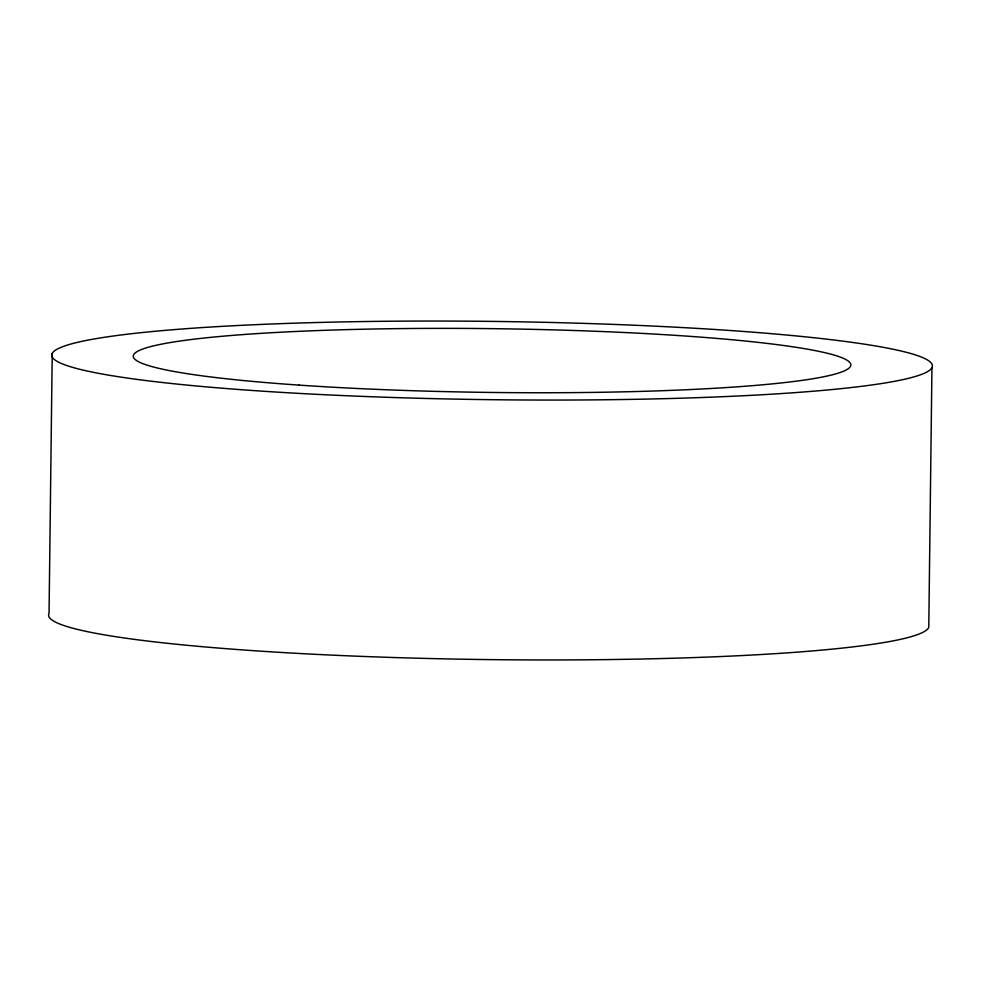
<?xml version="1.0" encoding="UTF-8"?>
<svg xmlns="http://www.w3.org/2000/svg" width="981" height="981" viewBox="0 0 981 981"><rect width="100%" height="100%" fill="white"/><g stroke="black" fill="none" stroke-linecap="round" stroke-linejoin="round"><path stroke-width="1.47" d="M52.226 353.479L49.05 613.358A440.334 39.142 0.7 0 0 469.225 659.318A440.334 39.142 0.7 0 0 928.774 627.521L931.95 367.642A440.334 39.142 0.7 0 0 289.199 323.35A440.334 39.142 0.7 0 0 255.109 390.671A440.334 39.142 0.7 0 0 931.95 367.642M298.997 385.104A358.788 31.895 0.7 0 0 850.49 366.33A358.788 31.895 0.7 0 0 326.771 330.241A358.788 31.895 0.7 0 0 298.997 385.104"/></g></svg>
